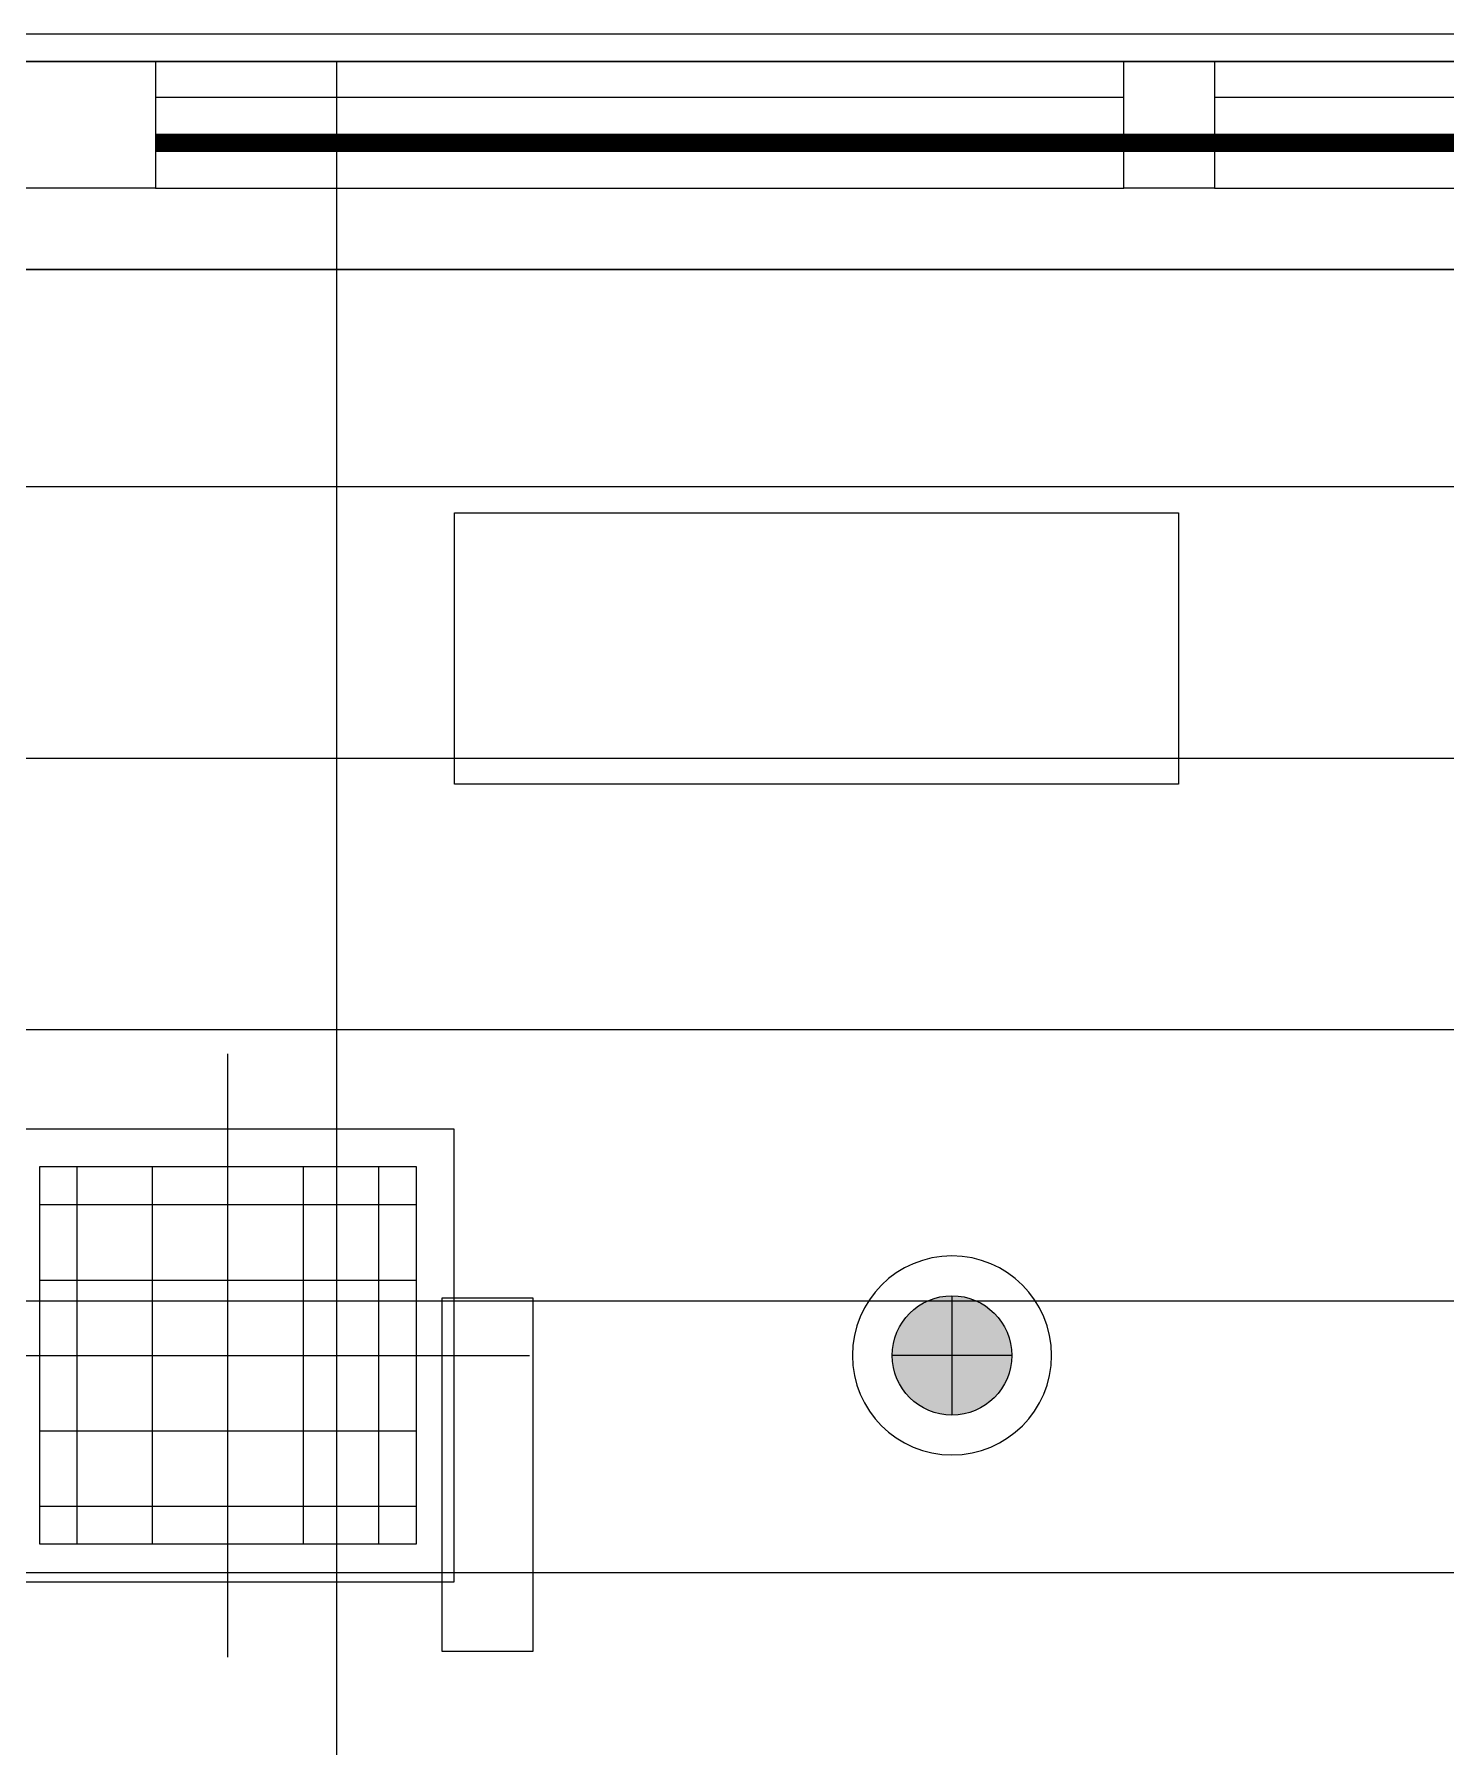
# Model space of a CAD drawing. Header units: millimetres. Extents: x -343543 to 400519, y -115663 to 104219.
# Drawn here: x -245131 to -244351, y 13659 to 14605 of the extents above; entities that cross this region are included whole.
import ezdxf

# ---------------------------------------------------------------- set-up
doc = ezdxf.new("R2010")
doc.units = ezdxf.units.MM
doc.linetypes.add("$0$02'TUONG Xay$0$HIDDEN", pattern=[0.375, 0.25, -0.125])
doc.layers.get('0').update_dxf_attribs({"color": 231, "lineweight": 0})
for name, color, linetype, lineweight in [('A-CLNG', 157, 'Continuous', 25), ('A-FLOR-PRTN', 161, 'Continuous', 9), ('A-OPEN', 20, 'Continuous', 9), ('A-PATT', 252, 'Continuous', 9), ('A-SYMBOLS', 10, 'Continuous', 13), ('fix lighting', 2, 'Continuous', 5), ('XREF MAT BANG TUONG XAY$0$01.Xref _MB T1$0$A-WALL-INT', 8, 'Continuous', 9), ('XREF MAT BANG TUONG XAY$0$A-FINE', 8, 'Continuous', 25)]:
    doc.layers.add(name, color=color, linetype=linetype, lineweight=lineweight)
for name, color, linetype in [('INNO-GIOTHAI', 20, 'Continuous'), ('XREF MAT BANG TUONG XAY$0$A-FNSH', 8, 'Continuous'), ('XREF MAT BANG TUONG XAY$0$A-FURN', 8, 'Continuous')]:
    doc.layers.add(name, color=color, linetype=linetype)

# ---------------------------------------------------------------- blocks, each defined once
blk = doc.blocks.new('XREF MAT BANG NOI THAT')
at = {"color": 8}
blk.add_lwpolyline([(17955.21, 14340.57), (18355.21, 14340.57), (18355.21, 14190.57), (17955.21, 14190.57)], close=True, dxfattribs=at)
blk = doc.blocks.new('01.Xref _MB T1')
at = {"layer": 'XREF MAT BANG TUONG XAY$0$01.Xref _MB T1$0$A-WALL-INT', "color": 8}
for points in [[(17790, 14520), (16719.99965, 14520), (16719.99965, 14590), (17790, 14590)], [(18325, 14590), (18375, 14590), (18375, 14520), (18325, 14520)], [(18325, 14570), (17790, 14570), (17790, 14520), (18325, 14520)], [(19425, 14570), (18375, 14570), (18375, 14520), (19425, 14520)]]:
    blk.add_lwpolyline(points, close=True, dxfattribs=at)
at = {"layer": 'XREF MAT BANG TUONG XAY$0$A-FINE', "color": 8}
blk.add_lwpolyline([(16190, 9604.99999), (23810.00141, 9604.99999), (23810.00141, 14605), (16190, 14605)], close=True, dxfattribs=at)
at = {"layer": 'XREF MAT BANG TUONG XAY$0$A-FNSH', "color": 8, "elevation": 0}
blk.add_lwpolyline([(19999.99607, 14715), (15914.99991, 14714.99991), (15914.99991, 14589.99991), (16079.99997, 14589.99991), (16080.00846, 12469.99987), (16204.99154, 12470.00001), (16204.98304, 14284.99953), (16319.99027, 14284.99599), (16319.99965, 14590), (19999.99612, 14590)], dxfattribs=at)
at = {"layer": 'XREF MAT BANG TUONG XAY$0$A-FURN', "color": 8}
blk.add_line((17890, 14590), (17890, 9619.99999), dxfattribs=at)
blk.add_lwpolyline([(17948.42844, 13906.77361), (17998.42844, 13906.77361), (17998.42844, 13711.34818), (17948.42844, 13711.34818)], close=True, dxfattribs=at)
at = {"layer": 'A-PATT', "color": 8}
blk.add_blockref('XREF MAT BANG NOI THAT', (0, 0), dxfattribs=at)
blk = doc.blocks.new('DenSanTuongT1Ikigai')
at = {"layer": 'fix lighting', "color": 5, "linetype": "$0$02'TUONG Xay$0$HIDDEN", "ltscale": 500, "true_color": 0x0000ff, "const_width": 10}
blk.add_lwpolyline([(17790, 14545), (22210, 14545)], dxfattribs=at)
blk = doc.blocks.new('XR-TRAN_SANH$0$A$C896e62ca')
at = {"layer": 'A-PATT', "true_color": 0x848484}
h = blk.add_hatch(color=252, dxfattribs=at)
h.dxf.hatch_style = 1
edge = h.paths.add_edge_path()
edge.add_arc((0, 0), 33, 0, 360)
at = {"color": 0, "linetype": 'ByBlock'}
for p, q in [((0, 33), (0, -33)), ((33, 0), (-33, 0))]:
    blk.add_line(p, q, dxfattribs=at)
blk.add_circle((0, 0), 33, dxfattribs=at)
for start, end in [(90, 270), (270, 90)]:
    blk.add_arc((0, 0), 55, start, end, dxfattribs=at)
blk = doc.blocks.new('CUA GIO HOI')
at = {"linetype": 'Continuous'}
for p, q in [((-83.33, 104.17), (-83.33, -104.17)), ((-41.67, 104.17), (-41.67, -104.17)), ((0, 104.17), (0, -104.17)), ((41.67, 104.17), (41.67, -104.17)), ((83.33, 104.17), (83.33, -104.17)), ((104.17, 83.33), (-104.17, 83.33)), ((104.17, 41.67), (-104.17, 41.67)), ((104.17, 0), (-104.17, 0)), ((104.17, -41.67), (-104.17, -41.67)), ((104.17, -83.33), (-104.17, -83.33))]:
    blk.add_line(p, q, dxfattribs=at)
at = {"flags": 128}
for points in [[(0, 166.67), (0, -166.67)], [(166.67, 0), (-166.67, 0)]]:
    blk.add_lwpolyline(points, dxfattribs=at)
for points in [[(125, 125), (-125, 125), (-125, -125), (125, -125)], [(104.17, 104.17), (-104.17, 104.17), (-104.17, -104.17), (104.17, -104.17)]]:
    blk.add_lwpolyline(points, close=True, dxfattribs=at)

msp = doc.modelspace()

# ---------------------------------------------------------------- block references
at = {"layer": 'A-SYMBOLS'}
msp.add_blockref('01.Xref _MB T1', (-262854.02, 0), dxfattribs=at)

# ---------------------------------------------------------------- next in the draw order: hatches: boundary and pattern name
at = {"layer": 'A-PATT'}
h = msp.add_hatch(dxfattribs=at)
h.set_pattern_fill('_USER', color=256, scale=150, pattern_type=0)
h.set_pattern_definition([(0, (-240314.01, 12105), (0, 150), [])])
h.paths.add_polyline_path([(-245249.05, 14475), (-240459, 14475), (-240459, 9735), (-245249.05, 9735)])

# ---------------------------------------------------------------- next in the draw order: linework, layer by layer
at = {"layer": 'A-CLNG', "color": 251, "elevation": 0}
for points in [[(-246534.03, 14590), (-239174.02, 14590), (-239174.02, 14475), (-246534.03, 14475)], [(-245249.05, 14475), (-240459, 14475), (-240459, 9735), (-245249.05, 9735)]]:
    msp.add_lwpolyline(points, close=True, dxfattribs=at)
at = {"layer": 'A-OPEN', "color": 251}
msp.add_lwpolyline([(-246534.03, 14475), (-239174.02, 14475), (-239174.02, 14590), (-246534.03, 14590)], close=True, dxfattribs=at)

# ---------------------------------------------------------------- next in the draw order: block references
at = {"layer": 'fix lighting'}
msp.add_blockref('XR-TRAN_SANH$0$A$C896e62ca', (-244624.02, 13875, 0), dxfattribs=at)
at = {"layer": 'INNO-GIOTHAI', "rotation": 180}
msp.add_blockref('CUA GIO HOI', (-245024.02, 13875, 0), dxfattribs=at)

# ---------------------------------------------------------------- next in the draw order: block references
at = {"layer": 'A-FLOR-PRTN'}
msp.add_blockref('DenSanTuongT1Ikigai', (-262854.02, 0), dxfattribs=at)

doc.saveas('drawing.dxf')
